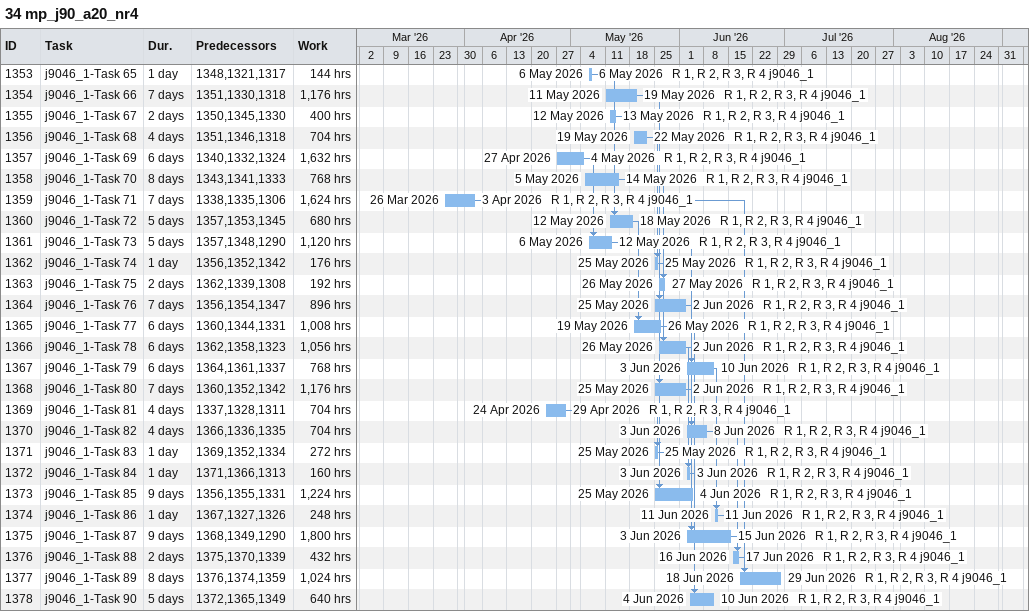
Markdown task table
34 mp_j90_a20_nr4

| ID | Task | Duration | Start | Finish | Predecessors | Resources | Work (h) |
|---|---|---|---|---|---|---|---|
| 1353 | j9046_1-Task 65 | 1d | 2026-05-06 | 2026-05-06 | 1348, 1321, 1317 | R 1, R 2, R 3, R 4 j9046_1 | 144 |
| 1354 | j9046_1-Task 66 | 7d | 2026-05-11 | 2026-05-19 | 1351, 1330, 1318 | R 1, R 2, R 3, R 4 j9046_1 | 1176 |
| 1355 | j9046_1-Task 67 | 2d | 2026-05-12 | 2026-05-13 | 1350, 1345, 1330 | R 1, R 2, R 3, R 4 j9046_1 | 400 |
| 1356 | j9046_1-Task 68 | 4d | 2026-05-19 | 2026-05-22 | 1351, 1346, 1318 | R 1, R 2, R 3, R 4 j9046_1 | 704 |
| 1357 | j9046_1-Task 69 | 6d | 2026-04-27 | 2026-05-04 | 1340, 1332, 1324 | R 1, R 2, R 3, R 4 j9046_1 | 1632 |
| 1358 | j9046_1-Task 70 | 8d | 2026-05-05 | 2026-05-14 | 1343, 1341, 1333 | R 1, R 2, R 3, R 4 j9046_1 | 768 |
| 1359 | j9046_1-Task 71 | 7d | 2026-03-26 | 2026-04-03 | 1338, 1335, 1306 | R 1, R 2, R 3, R 4 j9046_1 | 1624 |
| 1360 | j9046_1-Task 72 | 5d | 2026-05-12 | 2026-05-18 | 1357, 1353, 1345 | R 1, R 2, R 3, R 4 j9046_1 | 680 |
| 1361 | j9046_1-Task 73 | 5d | 2026-05-06 | 2026-05-12 | 1357, 1348, 1290 | R 1, R 2, R 3, R 4 j9046_1 | 1120 |
| 1362 | j9046_1-Task 74 | 1d | 2026-05-25 | 2026-05-25 | 1356, 1352, 1342 | R 1, R 2, R 3, R 4 j9046_1 | 176 |
| 1363 | j9046_1-Task 75 | 2d | 2026-05-26 | 2026-05-27 | 1362, 1339, 1308 | R 1, R 2, R 3, R 4 j9046_1 | 192 |
| 1364 | j9046_1-Task 76 | 7d | 2026-05-25 | 2026-06-02 | 1356, 1354, 1347 | R 1, R 2, R 3, R 4 j9046_1 | 896 |
| 1365 | j9046_1-Task 77 | 6d | 2026-05-19 | 2026-05-26 | 1360, 1344, 1331 | R 1, R 2, R 3, R 4 j9046_1 | 1008 |
| 1366 | j9046_1-Task 78 | 6d | 2026-05-26 | 2026-06-02 | 1362, 1358, 1323 | R 1, R 2, R 3, R 4 j9046_1 | 1056 |
| 1367 | j9046_1-Task 79 | 6d | 2026-06-03 | 2026-06-10 | 1364, 1361, 1337 | R 1, R 2, R 3, R 4 j9046_1 | 768 |
| 1368 | j9046_1-Task 80 | 7d | 2026-05-25 | 2026-06-02 | 1360, 1352, 1342 | R 1, R 2, R 3, R 4 j9046_1 | 1176 |
| 1369 | j9046_1-Task 81 | 4d | 2026-04-24 | 2026-04-29 | 1337, 1328, 1311 | R 1, R 2, R 3, R 4 j9046_1 | 704 |
| 1370 | j9046_1-Task 82 | 4d | 2026-06-03 | 2026-06-08 | 1366, 1336, 1335 | R 1, R 2, R 3, R 4 j9046_1 | 704 |
| 1371 | j9046_1-Task 83 | 1d | 2026-05-25 | 2026-05-25 | 1369, 1352, 1334 | R 1, R 2, R 3, R 4 j9046_1 | 272 |
| 1372 | j9046_1-Task 84 | 1d | 2026-06-03 | 2026-06-03 | 1371, 1366, 1313 | R 1, R 2, R 3, R 4 j9046_1 | 160 |
| 1373 | j9046_1-Task 85 | 9d | 2026-05-25 | 2026-06-04 | 1356, 1355, 1331 | R 1, R 2, R 3, R 4 j9046_1 | 1224 |
| 1374 | j9046_1-Task 86 | 1d | 2026-06-11 | 2026-06-11 | 1367, 1327, 1326 | R 1, R 2, R 3, R 4 j9046_1 | 248 |
| 1375 | j9046_1-Task 87 | 9d | 2026-06-03 | 2026-06-15 | 1368, 1349, 1290 | R 1, R 2, R 3, R 4 j9046_1 | 1800 |
| 1376 | j9046_1-Task 88 | 2d | 2026-06-16 | 2026-06-17 | 1375, 1370, 1339 | R 1, R 2, R 3, R 4 j9046_1 | 432 |
| 1377 | j9046_1-Task 89 | 8d | 2026-06-18 | 2026-06-29 | 1376, 1374, 1359 | R 1, R 2, R 3, R 4 j9046_1 | 1024 |
| 1378 | j9046_1-Task 90 | 5d | 2026-06-04 | 2026-06-10 | 1372, 1365, 1349 | R 1, R 2, R 3, R 4 j9046_1 | 640 |
